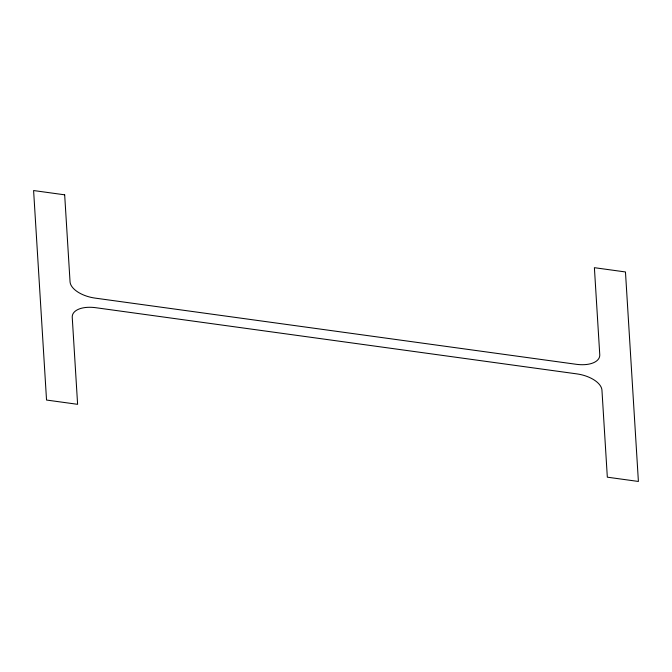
<?xml version="1.0" encoding="UTF-8"?>
<svg xmlns="http://www.w3.org/2000/svg" width="672" height="672" viewBox="0 0 672 672"><rect width="100%" height="100%" fill="white"/><g stroke="black" fill="none" stroke-linecap="round" stroke-linejoin="round"><path stroke-width="1.01" d="M64.672 194.821L33.6 190.546L46.536 400.042L77.608 404.317L72.24 317.327A24.688 12.642 12 0 1 95.718 307.7L576.878 373.892A24.688 12.642 12 0 1 601.952 390.197L607.328 477.179L638.4 481.454L625.464 271.958L594.392 267.683L599.76 354.673A24.688 12.642 12 0 1 576.282 364.3L95.122 298.108A24.688 12.642 12 0 1 70.048 281.803L64.672 194.821"/></g></svg>
